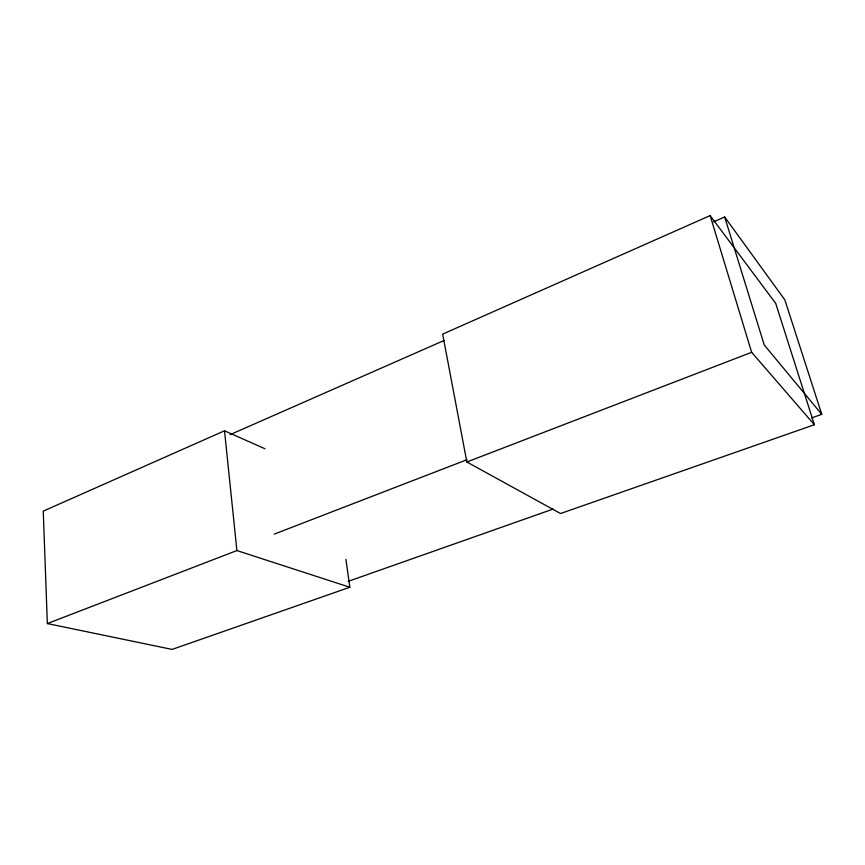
<?xml version="1.0" encoding="UTF-8"?>
<svg xmlns="http://www.w3.org/2000/svg" width="865" height="865" viewBox="0 0 865 865"><rect width="100%" height="100%" fill="white"/><g stroke="black" fill="none" stroke-linecap="round" stroke-linejoin="round"><path stroke-width="1.3" d="M264.917 448.751L224.522 430.792L43.25 511.129L47.348 623.568L172.103 649.42L349.838 587.249L345.914 559.385M710.143 215.58L442.653 334.128L466.851 461.996L560.552 513.529L814.365 424.737L775.732 303.431L710.143 215.58L751.653 352.304L814.365 424.737M230.058 434.684L443.972 340.518M713.528 221.851L724.665 216.953L784.879 299.928L821.75 414.335L811.565 417.925M274.248 534.116L466.959 459.715M47.348 623.568L236.902 550.562L349.838 587.249M466.851 461.996L751.653 352.304M348.152 581.366L553.124 509.074M821.75 414.335L764.227 344.94L724.665 216.953M224.522 430.792L236.902 550.562"/></g></svg>
